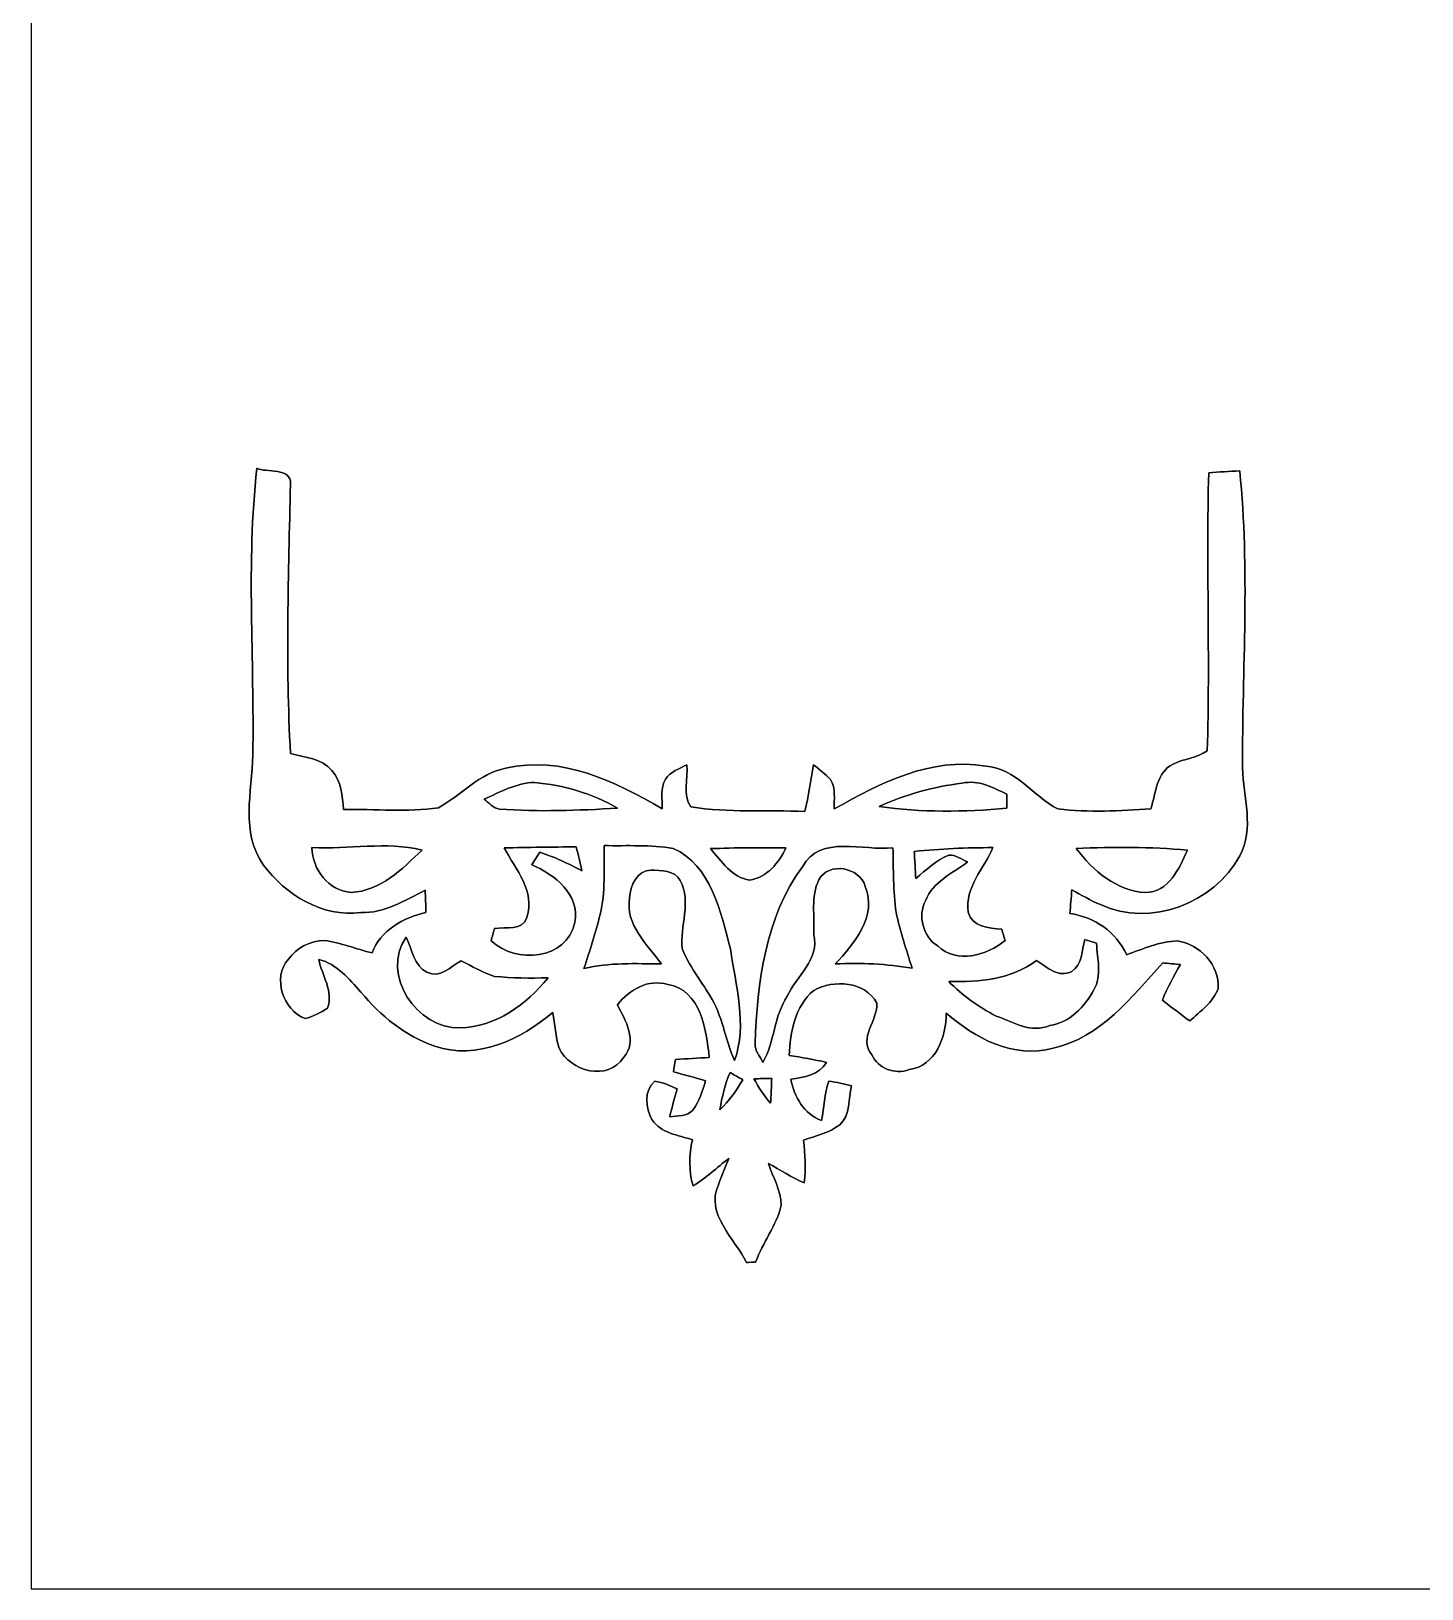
# Model space of a CAD drawing. Header units: centimetres. Extents: x -16.8 to 16.8, y -16.7 to 16.7.
# Drawn here: x -16.77 to -1.89, y -16.67 to 0 of the extents above; entities that cross this region are included whole.
import ezdxf

# ---------------------------------------------------------------- set-up
doc = ezdxf.new("R2010")
doc.units = ezdxf.units.CM
doc.header["$MEASUREMENT"] = 0
doc.layers.add('Layer 1', color=7, linetype='Continuous')

msp = doc.modelspace()

# ---------------------------------------------------------------- linework, layer by layer
at = {"layer": 'Layer 1', "color": 7}
for points, knots in [([(-16.77458, 16.66875), (-16.77458, 16.66875), (16.77458, 16.66875), (16.77458, 16.66875), (16.77458, 16.66875), (16.77458, 16.66875), (16.77458, -16.66875), (16.77458, -16.66875), (16.77458, -16.66875), (16.77458, -16.66875), (-16.77458, -16.66875), (-16.77458, -16.66875), (-16.77458, -16.66875), (-16.77458, -16.66875), (-16.77458, 16.66875), (-16.77458, 16.66875), (-16.77458, 16.66875), (-16.77458, 16.66875), (-16.77458, 16.66875), (-16.77458, 16.66875)], [0, 0, 0, 0, 0.16666667, 0.16666667, 0.16666667, 0.16666667, 0.33333333, 0.33333333, 0.33333333, 0.33333333, 0.5, 0.5, 0.5, 0.5, 0.66666667, 0.66666667, 0.66666667, 0.66666667, 1, 1, 1, 1]), ([(-14.35841, -4.67819), (-14.47518, -5.69595), (-14.38346, -6.725), (-14.40286, -7.747), (-14.40286, -7.747), (-14.41309, -8.13506), (-14.5348, -8.58026), (-14.28785, -8.92387), (-14.28785, -8.92387), (-14.05255, -9.24384), (-13.65709, -9.48408), (-13.24786, -9.43257), (-13.24786, -9.43257), (-12.99245, -9.4421), (-12.77655, -9.29993), (-12.55748, -9.19268), (-12.55748, -9.19268), (-12.5543, -9.27135), (-12.55148, -9.35037), (-12.54936, -9.4301), (-12.54936, -9.4301), (-12.7949, -9.49043), (-13.03302, -9.61743), (-13.12651, -9.86437), (-13.12651, -9.86437), (-13.29619, -9.82063), (-13.462, -9.75713), (-13.63486, -9.72961), (-13.63486, -9.72961), (-13.78479, -9.73173), (-13.93402, -9.80828), (-14.02186, -9.93105), (-14.02186, -9.93105), (-14.19648, -10.12966), (-14.07936, -10.47397), (-13.84335, -10.56675), (-13.84335, -10.56675), (-13.75692, -10.54276), (-13.67719, -10.50537), (-13.60382, -10.45386), (-13.60382, -10.45386), (-13.53503, -10.28136), (-13.66344, -10.10179), (-13.6966, -9.93352), (-13.6966, -9.93352), (-13.5001, -9.98255), (-13.37451, -10.14095), (-13.24575, -10.28277), (-13.24575, -10.28277), (-13.03373, -10.53606), (-12.77232, -10.75478), (-12.45482, -10.86132), (-12.45482, -10.86132), (-12.00432, -11.01796), (-11.53407, -10.78724), (-11.19258, -10.50184), (-11.19258, -10.50184), (-11.16965, -10.62919), (-11.16083, -10.75866), (-11.12485, -10.88425), (-11.12485, -10.88425), (-11.00596, -11.13261), (-10.59956, -11.24268), (-10.4334, -10.98091), (-10.4334, -10.98091), (-10.28065, -10.80523), (-10.41506, -10.58721), (-10.50114, -10.41753), (-10.50114, -10.41753), (-10.37026, -10.26019), (-10.17588, -10.13636), (-9.95998, -10.20198), (-9.95998, -10.20198), (-9.60402, -10.26372), (-9.55146, -10.68176), (-9.51724, -10.98232), (-9.51724, -10.98232), (-9.63824, -10.99009), (-9.7596, -10.99502), (-9.87989, -11.00455), (-9.87989, -11.00455), (-9.88695, -11.04794), (-9.89401, -11.09133), (-9.90071, -11.13543), (-9.90071, -11.13543), (-9.78606, -11.16859), (-9.66999, -11.19681), (-9.5564, -11.2328), (-9.5564, -11.2328), (-9.5945, -11.33969), (-9.62272, -11.45469), (-9.69433, -11.54536), (-9.69433, -11.54536), (-9.75325, -11.61874), (-9.85767, -11.60321), (-9.94057, -11.61627), (-9.94057, -11.61627), (-9.91658, -11.51643), (-9.88942, -11.41765), (-9.86014, -11.31993), (-9.86014, -11.31993), (-9.93704, -11.28501), (-10.01466, -11.24656), (-10.09968, -11.23668), (-10.09968, -11.23668), (-10.21962, -11.3344), (-10.20198, -11.52419), (-10.13072, -11.64802), (-10.13072, -11.64802), (-10.03406, -11.79195), (-9.85061, -11.81594), (-9.69716, -11.86251), (-9.69716, -11.86251), (-9.73667, -12.02584), (-9.73667, -12.19518), (-9.69151, -12.35781), (-9.69151, -12.35781), (-9.55287, -12.27349), (-9.43575, -12.16025), (-9.30663, -12.06253), (-9.30663, -12.06253), (-9.34438, -12.15637), (-9.38389, -12.24986), (-9.42058, -12.34475), (-9.42058, -12.34475), (-9.56239, -12.65237), (-9.24525, -12.9226), (-9.1186, -13.17625), (-9.1186, -13.17625), (-9.09426, -13.17554), (-9.04558, -13.17378), (-9.02123, -13.17307), (-9.02123, -13.17307), (-8.94715, -12.96247), (-8.79793, -12.78255), (-8.74818, -12.56418), (-8.74818, -12.56418), (-8.74571, -12.40508), (-8.84061, -12.26538), (-8.88365, -12.11651), (-8.88365, -12.11651), (-8.75806, -12.18847), (-8.63388, -12.26432), (-8.50124, -12.32394), (-8.50124, -12.32394), (-8.47831, -12.1726), (-8.49806, -12.0202), (-8.50794, -11.86921), (-8.50794, -11.86921), (-8.37918, -11.8177), (-8.23454, -11.78948), (-8.1213, -11.70411), (-8.1213, -11.70411), (-8.00629, -11.6011), (-8.02887, -11.41977), (-7.9943, -11.28713), (-7.9943, -11.28713), (-8.07508, -11.26666), (-8.15658, -11.24514), (-8.23983, -11.23738), (-8.23983, -11.23738), (-8.2864, -11.37214), (-8.2871, -11.51784), (-8.31603, -11.65719), (-8.31603, -11.65719), (-8.50653, -11.58663), (-8.60637, -11.4046), (-8.64553, -11.21586), (-8.64553, -11.21586), (-8.50265, -11.19434), (-8.3439, -11.17494), (-8.26453, -11.03524), (-8.26453, -11.03524), (-8.39541, -11.00384), (-8.52911, -10.98127), (-8.66175, -10.96081), (-8.66175, -10.96081), (-8.65188, -10.70892), (-8.60319, -10.43905), (-8.39999, -10.26513), (-8.39999, -10.26513), (-8.18409, -10.14624), (-7.85248, -10.16494), (-7.72478, -10.40095), (-7.72478, -10.40095), (-7.71313, -10.59004), (-7.92621, -10.77136), (-7.7784, -10.95304), (-7.7784, -10.95304), (-7.70996, -11.10051), (-7.53357, -11.17036), (-7.37799, -11.11144), (-7.37799, -11.11144), (-7.09366, -11.07581), (-6.97971, -10.75725), (-6.98147, -10.50713), (-6.98147, -10.50713), (-6.67491, -10.77807), (-6.25687, -11.00102), (-5.83812, -10.88178), (-5.83812, -10.88178), (-5.32871, -10.77524), (-4.99992, -10.3318), (-4.66408, -9.97091), (-4.66408, -9.97091), (-4.61716, -9.97514), (-4.52296, -9.98396), (-4.47569, -9.9882), (-4.47569, -9.9882), (-4.5466, -10.11237), (-4.61716, -10.23691), (-4.66866, -10.37096), (-4.66866, -10.37096), (-4.57165, -10.44399), (-4.47393, -10.51772), (-4.37656, -10.59145), (-4.37656, -10.59145), (-4.26226, -10.48879), (-4.12644, -10.3953), (-4.07317, -10.24431), (-4.07317, -10.24431), (-4.0513, -9.99243), (-4.27108, -9.77194), (-4.50779, -9.73455), (-4.50779, -9.73455), (-4.69724, -9.74196), (-4.87504, -9.81886), (-5.05037, -9.88377), (-5.05037, -9.88377), (-5.16467, -9.63471), (-5.39009, -9.48478), (-5.6582, -9.44033), (-5.6582, -9.44033), (-5.65185, -9.35567), (-5.6448, -9.27206), (-5.63704, -9.18951), (-5.63704, -9.18951), (-5.53508, -9.24207), (-5.43772, -9.30487), (-5.33012, -9.3472), (-5.33012, -9.3472), (-4.79743, -9.59661), (-4.11374, -9.33203), (-3.84069, -8.82474), (-3.84069, -8.82474), (-3.68088, -8.5344), (-3.80294, -8.19397), (-3.81141, -7.88353), (-3.81141, -7.88353), (-3.81459, -6.82449), (-3.73168, -5.76016), (-3.8414, -4.70464), (-3.8414, -4.70464), (-3.95182, -4.71135), (-4.06365, -4.71593), (-4.17301, -4.72475), (-4.17301, -4.72475), (-4.20017, -5.71712), (-4.15678, -6.71019), (-4.18924, -7.70255), (-4.18924, -7.70255), (-4.29719, -7.77804), (-4.43583, -7.78369), (-4.55224, -7.84225), (-4.55224, -7.84225), (-4.73251, -7.93009), (-4.73922, -8.15305), (-4.79072, -8.32026), (-4.79072, -8.32026), (-5.12198, -8.34743), (-5.45606, -8.36083), (-5.78661, -8.32309), (-5.78661, -8.32309), (-6.05296, -8.18832), (-6.23888, -7.88599), (-6.5592, -7.86589), (-6.5592, -7.86589), (-7.14798, -7.7664), (-7.68632, -8.04474), (-8.17951, -8.32238), (-8.17951, -8.32238), (-8.1848, -8.21761), (-8.16116, -8.10295), (-8.21937, -8.00841), (-8.21937, -8.00841), (-8.27687, -7.95055), (-8.33931, -7.8994), (-8.40246, -7.84931), (-8.40246, -7.84931), (-8.43421, -8.01546), (-8.45256, -8.18409), (-8.49383, -8.34884), (-8.49383, -8.34884), (-8.90023, -8.33402), (-9.31228, -8.36542), (-9.71479, -8.30121), (-9.71479, -8.30121), (-9.80758, -8.17386), (-9.74196, -7.99924), (-9.75783, -7.85213), (-9.75783, -7.85213), (-9.83933, -7.8927), (-9.93387, -7.92445), (-9.98749, -8.00276), (-9.98749, -8.00276), (-10.04076, -8.09943), (-10.01924, -8.21478), (-10.02277, -8.32062), (-10.02277, -8.32062), (-10.52477, -8.03063), (-11.09663, -7.74524), (-11.69423, -7.88741), (-11.69423, -7.88741), (-11.97998, -7.93926), (-12.16907, -8.17809), (-12.41531, -8.30968), (-12.41531, -8.30968), (-12.75151, -8.36154), (-13.09335, -8.32167), (-13.43131, -8.33014), (-13.43131, -8.33014), (-13.44401, -8.1855), (-13.45142, -8.02428), (-13.55725, -7.91245), (-13.55725, -7.91245), (-13.66379, -7.77804), (-13.84688, -7.77381), (-13.99928, -7.72866), (-13.99928, -7.72866), (-14.0522, -6.76981), (-14.02151, -5.80778), (-13.99893, -4.84893), (-13.99893, -4.84893), (-13.98517, -4.66231), (-14.26633, -4.72757), (-14.35841, -4.67819)], [0, 0, 0, 0, 0.01176471, 0.01176471, 0.01176471, 0.01176471, 0.02352941, 0.02352941, 0.02352941, 0.02352941, 0.03529412, 0.03529412, 0.03529412, 0.03529412, 0.04705882, 0.04705882, 0.04705882, 0.04705882, 0.05882353, 0.05882353, 0.05882353, 0.05882353, 0.07058824, 0.07058824, 0.07058824, 0.07058824, 0.08235294, 0.08235294, 0.08235294, 0.08235294, 0.09411765, 0.09411765, 0.09411765, 0.09411765, 0.10588235, 0.10588235, 0.10588235, 0.10588235, 0.11764706, 0.11764706, 0.11764706, 0.11764706, 0.12941176, 0.12941176, 0.12941176, 0.12941176, 0.14117647, 0.14117647, 0.14117647, 0.14117647, 0.15294118, 0.15294118, 0.15294118, 0.15294118, 0.16470588, 0.16470588, 0.16470588, 0.16470588, 0.17647059, 0.17647059, 0.17647059, 0.17647059, 0.18823529, 0.18823529, 0.18823529, 0.18823529, 0.2, 0.2, 0.2, 0.2, 0.21176471, 0.21176471, 0.21176471, 0.21176471, 0.22352941, 0.22352941, 0.22352941, 0.22352941, 0.23529412, 0.23529412, 0.23529412, 0.23529412, 0.24705882, 0.24705882, 0.24705882, 0.24705882, 0.25882353, 0.25882353, 0.25882353, 0.25882353, 0.27058824, 0.27058824, 0.27058824, 0.27058824, 0.28235294, 0.28235294, 0.28235294, 0.28235294, 0.29411765, 0.29411765, 0.29411765, 0.29411765, 0.30588235, 0.30588235, 0.30588235, 0.30588235, 0.31764706, 0.31764706, 0.31764706, 0.31764706, 0.32941176, 0.32941176, 0.32941176, 0.32941176, 0.34117647, 0.34117647, 0.34117647, 0.34117647, 0.35294118, 0.35294118, 0.35294118, 0.35294118, 0.36470588, 0.36470588, 0.36470588, 0.36470588, 0.37647059, 0.37647059, 0.37647059, 0.37647059, 0.38823529, 0.38823529, 0.38823529, 0.38823529, 0.4, 0.4, 0.4, 0.4, 0.41176471, 0.41176471, 0.41176471, 0.41176471, 0.42352941, 0.42352941, 0.42352941, 0.42352941, 0.43529412, 0.43529412, 0.43529412, 0.43529412, 0.44705882, 0.44705882, 0.44705882, 0.44705882, 0.45882353, 0.45882353, 0.45882353, 0.45882353, 0.47058824, 0.47058824, 0.47058824, 0.47058824, 0.48235294, 0.48235294, 0.48235294, 0.48235294, 0.49411765, 0.49411765, 0.49411765, 0.49411765, 0.50588235, 0.50588235, 0.50588235, 0.50588235, 0.51764706, 0.51764706, 0.51764706, 0.51764706, 0.52941176, 0.52941176, 0.52941176, 0.52941176, 0.54117647, 0.54117647, 0.54117647, 0.54117647, 0.55294118, 0.55294118, 0.55294118, 0.55294118, 0.56470588, 0.56470588, 0.56470588, 0.56470588, 0.57647059, 0.57647059, 0.57647059, 0.57647059, 0.58823529, 0.58823529, 0.58823529, 0.58823529, 0.6, 0.6, 0.6, 0.6, 0.61176471, 0.61176471, 0.61176471, 0.61176471, 0.62352941, 0.62352941, 0.62352941, 0.62352941, 0.63529412, 0.63529412, 0.63529412, 0.63529412, 0.64705882, 0.64705882, 0.64705882, 0.64705882, 0.65882353, 0.65882353, 0.65882353, 0.65882353, 0.67058824, 0.67058824, 0.67058824, 0.67058824, 0.68235294, 0.68235294, 0.68235294, 0.68235294, 0.69411765, 0.69411765, 0.69411765, 0.69411765, 0.70588235, 0.70588235, 0.70588235, 0.70588235, 0.71764706, 0.71764706, 0.71764706, 0.71764706, 0.72941176, 0.72941176, 0.72941176, 0.72941176, 0.74117647, 0.74117647, 0.74117647, 0.74117647, 0.75294118, 0.75294118, 0.75294118, 0.75294118, 0.76470588, 0.76470588, 0.76470588, 0.76470588, 0.77647059, 0.77647059, 0.77647059, 0.77647059, 0.78823529, 0.78823529, 0.78823529, 0.78823529, 0.8, 0.8, 0.8, 0.8, 0.81176471, 0.81176471, 0.81176471, 0.81176471, 0.82352941, 0.82352941, 0.82352941, 0.82352941, 0.83529412, 0.83529412, 0.83529412, 0.83529412, 0.84705882, 0.84705882, 0.84705882, 0.84705882, 0.85882353, 0.85882353, 0.85882353, 0.85882353, 0.87058824, 0.87058824, 0.87058824, 0.87058824, 0.88235294, 0.88235294, 0.88235294, 0.88235294, 0.89411765, 0.89411765, 0.89411765, 0.89411765, 0.90588235, 0.90588235, 0.90588235, 0.90588235, 0.91764706, 0.91764706, 0.91764706, 0.91764706, 0.92941176, 0.92941176, 0.92941176, 0.92941176, 0.94117647, 0.94117647, 0.94117647, 0.94117647, 0.95294118, 0.95294118, 0.95294118, 0.95294118, 0.96470588, 0.96470588, 0.96470588, 0.96470588, 0.97647059, 0.97647059, 0.97647059, 0.97647059, 1, 1, 1, 1]), ([(-11.92742, -8.21725), (-11.75526, -8.14458), (-11.58028, -8.04228), (-11.38837, -8.04016), (-11.38837, -8.04016), (-11.07863, -8.06838), (-10.76854, -8.15516), (-10.49973, -8.31356), (-10.49973, -8.31356), (-10.91988, -8.34072), (-11.34216, -8.35519), (-11.76267, -8.32379), (-11.76267, -8.32379), (-11.83217, -8.31956), (-11.87521, -8.25429), (-11.92742, -8.21725)], [0, 0, 0, 0, 0.2, 0.2, 0.2, 0.2, 0.4, 0.4, 0.4, 0.4, 0.6, 0.6, 0.6, 0.6, 1, 1, 1, 1]), ([(-6.80967, -8.04792), (-6.63751, -8.00806), (-6.48159, -8.09307), (-6.33377, -8.16575), (-6.33377, -8.16575), (-6.33377, -8.21549), (-6.33342, -8.26558), (-6.33342, -8.31603), (-6.33342, -8.31603), (-6.78709, -8.35519), (-7.24817, -8.3633), (-7.69938, -8.29733), (-7.69938, -8.29733), (-7.41892, -8.16786), (-7.11588, -8.08531), (-6.80967, -8.04792)], [0, 0, 0, 0, 0.2, 0.2, 0.2, 0.2, 0.4, 0.4, 0.4, 0.4, 0.6, 0.6, 0.6, 0.6, 1, 1, 1, 1]), ([(-8.52135, -8.94115), (-8.33014, -8.59226), (-7.86589, -8.77782), (-7.55191, -8.7376), (-7.55191, -8.7376), (-7.54733, -8.96902), (-7.54803, -9.20115), (-7.5184, -9.43116), (-7.5184, -9.43116), (-7.47642, -9.63366), (-7.40798, -9.83086), (-7.3466, -10.02841), (-7.3466, -10.02841), (-7.61859, -9.98291), (-7.89587, -9.96491), (-8.17139, -9.98149), (-8.17139, -9.98149), (-7.96608, -9.76983), (-7.71984, -9.4682), (-7.84754, -9.15317), (-7.84754, -9.15317), (-7.90363, -8.94609), (-8.24265, -8.8833), (-8.34566, -9.08191), (-8.34566, -9.08191), (-8.43351, -9.26183), (-8.38764, -9.47138), (-8.39929, -9.66505), (-8.39929, -9.66505), (-8.33508, -9.93316), (-8.58485, -10.10991), (-8.68257, -10.32792), (-8.68257, -10.32792), (-8.82826, -10.54171), (-8.81698, -10.8137), (-8.94362, -11.03559), (-8.94362, -11.03559), (-8.97537, -10.97068), (-9.03111, -10.91001), (-9.02653, -10.83416), (-9.02653, -10.83416), (-9.00183, -10.18399), (-8.91928, -9.47984), (-8.52135, -8.94115)], [0, 0, 0, 0, 0.08333333, 0.08333333, 0.08333333, 0.08333333, 0.16666667, 0.16666667, 0.16666667, 0.16666667, 0.25, 0.25, 0.25, 0.25, 0.33333333, 0.33333333, 0.33333333, 0.33333333, 0.41666667, 0.41666667, 0.41666667, 0.41666667, 0.5, 0.5, 0.5, 0.5, 0.58333333, 0.58333333, 0.58333333, 0.58333333, 0.66666667, 0.66666667, 0.66666667, 0.66666667, 0.75, 0.75, 0.75, 0.75, 0.83333333, 0.83333333, 0.83333333, 0.83333333, 1, 1, 1, 1]), ([(-13.77033, -8.73654), (-13.3798, -8.757), (-12.97552, -8.66916), (-12.59099, -8.76335), (-12.59099, -8.76335), (-12.80478, -8.9662), (-13.03726, -9.20009), (-13.34911, -9.21738), (-13.34911, -9.21738), (-13.59464, -9.19798), (-13.76398, -8.97184), (-13.77033, -8.73654)], [0, 0, 0, 0, 0.25, 0.25, 0.25, 0.25, 0.5, 0.5, 0.5, 0.5, 1, 1, 1, 1]), ([(-11.71222, -8.73936), (-11.4554, -8.73443), (-11.19858, -8.73125), (-10.94176, -8.72843), (-10.94176, -8.72843), (-10.91883, -8.81733), (-10.90189, -8.88965), (-10.87967, -8.9856), (-10.87967, -8.9856), (-11.02572, -8.90905), (-11.17388, -8.83567), (-11.33158, -8.78593), (-11.33158, -8.78593), (-11.3598, -8.83003), (-11.38802, -8.87483), (-11.41589, -8.91963), (-11.41589, -8.91963), (-11.17353, -9.02935), (-10.8966, -9.23219), (-10.95657, -9.53805), (-10.95657, -9.53805), (-11.04653, -9.94092), (-11.58452, -9.98608), (-11.85157, -9.73279), (-11.85157, -9.73279), (-11.83993, -9.68939), (-11.82793, -9.64636), (-11.81629, -9.60367), (-11.81629, -9.60367), (-11.69564, -9.57968), (-11.51502, -9.63154), (-11.46916, -9.48514), (-11.46916, -9.48514), (-11.37955, -9.20186), (-11.5884, -8.97043), (-11.71222, -8.73936)], [0, 0, 0, 0, 0.1, 0.1, 0.1, 0.1, 0.2, 0.2, 0.2, 0.2, 0.3, 0.3, 0.3, 0.3, 0.4, 0.4, 0.4, 0.4, 0.5, 0.5, 0.5, 0.5, 0.6, 0.6, 0.6, 0.6, 0.7, 0.7, 0.7, 0.7, 0.8, 0.8, 0.8, 0.8, 1, 1, 1, 1]), ([(-10.64225, -8.71502), (-10.39601, -8.71996), (-10.14554, -8.70409), (-9.90247, -8.74571), (-9.90247, -8.74571), (-9.49537, -8.9281), (-9.39624, -9.43151), (-9.29181, -9.82098), (-9.29181, -9.82098), (-9.23361, -10.20833), (-9.11084, -10.63343), (-9.24666, -11.01513), (-9.24666, -11.01513), (-9.35284, -10.79077), (-9.37331, -10.53112), (-9.51159, -10.32087), (-9.51159, -10.32087), (-9.61037, -10.15294), (-9.73737, -10.00019), (-9.80828, -9.8171), (-9.80828, -9.8171), (-9.83333, -9.57439), (-9.70492, -9.32109), (-9.82874, -9.08861), (-9.82874, -9.08861), (-9.88342, -8.97537), (-10.04217, -8.98384), (-10.14307, -8.97749), (-10.14307, -8.97749), (-10.28912, -8.98349), (-10.36673, -9.14541), (-10.37096, -9.27488), (-10.37096, -9.27488), (-10.41682, -9.5631), (-10.18611, -9.77159), (-10.02912, -9.9822), (-10.02912, -9.9822), (-10.3064, -9.97832), (-10.58721, -9.96562), (-10.85885, -10.03124), (-10.85885, -10.03124), (-10.79853, -9.83897), (-10.73009, -9.64882), (-10.6867, -9.45197), (-10.6867, -9.45197), (-10.6239, -9.21173), (-10.65001, -8.95985), (-10.64225, -8.71502)], [0, 0, 0, 0, 0.07692308, 0.07692308, 0.07692308, 0.07692308, 0.15384615, 0.15384615, 0.15384615, 0.15384615, 0.23076923, 0.23076923, 0.23076923, 0.23076923, 0.30769231, 0.30769231, 0.30769231, 0.30769231, 0.38461538, 0.38461538, 0.38461538, 0.38461538, 0.46153846, 0.46153846, 0.46153846, 0.46153846, 0.53846154, 0.53846154, 0.53846154, 0.53846154, 0.61538462, 0.61538462, 0.61538462, 0.61538462, 0.69230769, 0.69230769, 0.69230769, 0.69230769, 0.76923077, 0.76923077, 0.76923077, 0.76923077, 0.84615385, 0.84615385, 0.84615385, 0.84615385, 1, 1, 1, 1]), ([(-9.50489, -8.74783), (-9.23608, -8.73831), (-8.96691, -8.73584), (-8.69774, -8.74007), (-8.69774, -8.74007), (-8.77076, -8.90058), (-8.90164, -9.05475), (-9.08403, -9.08473), (-9.08403, -9.08473), (-9.27488, -9.05757), (-9.38777, -8.88189), (-9.50489, -8.74783)], [0, 0, 0, 0, 0.25, 0.25, 0.25, 0.25, 0.5, 0.5, 0.5, 0.5, 1, 1, 1, 1]), ([(-7.32367, -8.77852), (-7.04462, -8.74748), (-6.76381, -8.73866), (-6.483, -8.73654), (-6.483, -8.73654), (-6.57648, -8.96514), (-6.78709, -9.16023), (-6.74546, -9.42622), (-6.74546, -9.42622), (-6.70631, -9.5885), (-6.52427, -9.5952), (-6.3881, -9.61002), (-6.3881, -9.61002), (-6.37575, -9.65024), (-6.36376, -9.69081), (-6.35141, -9.73173), (-6.35141, -9.73173), (-6.54791, -9.88801), (-6.86999, -9.98749), (-7.07249, -9.78923), (-7.07249, -9.78923), (-7.23089, -9.69116), (-7.29015, -9.46785), (-7.20372, -9.30487), (-7.20372, -9.30487), (-7.12294, -9.09955), (-6.91586, -9.01347), (-6.75287, -8.89), (-6.75287, -8.89), (-6.81884, -8.86531), (-6.88234, -8.80957), (-6.95501, -8.81944), (-6.95501, -8.81944), (-7.09295, -8.86777), (-7.19384, -8.97961), (-7.30779, -9.06568), (-7.30779, -9.06568), (-7.31167, -8.99407), (-7.31979, -8.85049), (-7.32367, -8.77852)], [0, 0, 0, 0, 0.09090909, 0.09090909, 0.09090909, 0.09090909, 0.18181818, 0.18181818, 0.18181818, 0.18181818, 0.27272727, 0.27272727, 0.27272727, 0.27272727, 0.36363636, 0.36363636, 0.36363636, 0.36363636, 0.45454545, 0.45454545, 0.45454545, 0.45454545, 0.54545455, 0.54545455, 0.54545455, 0.54545455, 0.63636364, 0.63636364, 0.63636364, 0.63636364, 0.72727273, 0.72727273, 0.72727273, 0.72727273, 0.81818182, 0.81818182, 0.81818182, 0.81818182, 1, 1, 1, 1]), ([(-5.59082, -8.74571), (-5.19359, -8.72843), (-4.79496, -8.72737), (-4.39879, -8.76476), (-4.39879, -8.76476), (-4.48839, -8.95773), (-4.6034, -9.21702), (-4.84999, -9.21808), (-4.84999, -9.21808), (-5.15479, -9.19833), (-5.41584, -8.98349), (-5.59082, -8.74571)], [0, 0, 0, 0, 0.25, 0.25, 0.25, 0.25, 0.5, 0.5, 0.5, 0.5, 1, 1, 1, 1]), ([(-12.76174, -9.69645), (-12.69612, -9.8238), (-12.67954, -10.0016), (-12.53843, -10.07145), (-12.53843, -10.07145), (-12.40296, -10.13848), (-12.28266, -10.01183), (-12.17366, -9.94798), (-12.17366, -9.94798), (-12.05653, -10.00619), (-11.94294, -10.07463), (-11.8177, -10.11449), (-11.8177, -10.11449), (-11.62685, -10.13531), (-11.43423, -10.1346), (-11.24232, -10.13037), (-11.24232, -10.13037), (-11.47339, -10.41612), (-11.80394, -10.65671), (-12.18389, -10.66553), (-12.18389, -10.66553), (-12.64779, -10.67964), (-13.03867, -10.09579), (-12.76174, -9.69645)], [0, 0, 0, 0, 0.14285714, 0.14285714, 0.14285714, 0.14285714, 0.28571429, 0.28571429, 0.28571429, 0.28571429, 0.42857143, 0.42857143, 0.42857143, 0.42857143, 0.57142857, 0.57142857, 0.57142857, 0.57142857, 0.71428571, 0.71428571, 0.71428571, 0.71428571, 1, 1, 1, 1]), ([(-5.49734, -9.72114), (-5.45606, -9.73384), (-5.41514, -9.74654), (-5.37351, -9.75995), (-5.37351, -9.75995), (-5.36575, -9.9254), (-5.31354, -10.10567), (-5.40173, -10.25878), (-5.40173, -10.25878), (-5.50157, -10.43834), (-5.65573, -10.61226), (-5.87269, -10.63907), (-5.87269, -10.63907), (-6.07095, -10.72868), (-6.26533, -10.60626), (-6.44631, -10.53888), (-6.44631, -10.53888), (-6.63504, -10.4454), (-6.80685, -10.3191), (-6.95537, -10.16988), (-6.95537, -10.16988), (-6.62799, -10.17976), (-6.28791, -10.14659), (-6.01557, -9.94551), (-6.01557, -9.94551), (-5.90515, -10.01324), (-5.77568, -10.13919), (-5.6388, -10.06087), (-5.6388, -10.06087), (-5.5245, -9.98961), (-5.53438, -9.83615), (-5.49734, -9.72114)], [0, 0, 0, 0, 0.11111111, 0.11111111, 0.11111111, 0.11111111, 0.22222222, 0.22222222, 0.22222222, 0.22222222, 0.33333333, 0.33333333, 0.33333333, 0.33333333, 0.44444444, 0.44444444, 0.44444444, 0.44444444, 0.55555556, 0.55555556, 0.55555556, 0.55555556, 0.66666667, 0.66666667, 0.66666667, 0.66666667, 0.77777778, 0.77777778, 0.77777778, 0.77777778, 1, 1, 1, 1]), ([(-9.40329, -11.54148), (-9.38248, -11.40389), (-9.34932, -11.26984), (-9.29464, -11.14213), (-9.29464, -11.14213), (-9.26112, -11.16189), (-9.19374, -11.2014), (-9.16023, -11.22116), (-9.16023, -11.22116), (-9.22514, -11.33898), (-9.30557, -11.44834), (-9.40329, -11.54148)], [0, 0, 0, 0, 0.25, 0.25, 0.25, 0.25, 0.5, 0.5, 0.5, 0.5, 1, 1, 1, 1]), ([(-9.04028, -11.21022), (-8.97678, -11.20881), (-8.91293, -11.20881), (-8.84873, -11.20916), (-8.84873, -11.20916), (-8.8519, -11.27513), (-8.85825, -11.40672), (-8.86143, -11.47269), (-8.86143, -11.47269), (-8.93057, -11.3919), (-8.98948, -11.30335), (-9.04028, -11.21022)], [0, 0, 0, 0, 0.25, 0.25, 0.25, 0.25, 0.5, 0.5, 0.5, 0.5, 1, 1, 1, 1])]:
    msp.add_open_spline(points, degree=3, knots=knots, dxfattribs=at)
at = {"layer": 'Layer 1', "color": 251}
for points, knots in [([(-14.35841, -4.67819), (-14.26633, -4.72757), (-13.98517, -4.66231), (-13.99893, -4.84893), (-13.99893, -4.84893), (-14.02151, -5.80778), (-14.0522, -6.76981), (-13.99928, -7.72866), (-13.99928, -7.72866), (-13.84688, -7.77381), (-13.66379, -7.77804), (-13.55725, -7.91245), (-13.55725, -7.91245), (-13.45142, -8.02428), (-13.44401, -8.1855), (-13.43131, -8.33014), (-13.43131, -8.33014), (-13.09335, -8.32167), (-12.75151, -8.36154), (-12.41531, -8.30968), (-12.41531, -8.30968), (-12.16907, -8.17809), (-11.97998, -7.93926), (-11.69423, -7.88741), (-11.69423, -7.88741), (-11.09663, -7.74524), (-10.52477, -8.03063), (-10.02277, -8.32062), (-10.02277, -8.32062), (-10.01924, -8.21478), (-10.04076, -8.09943), (-9.98749, -8.00276), (-9.98749, -8.00276), (-9.93387, -7.92445), (-9.83933, -7.8927), (-9.75783, -7.85213), (-9.75783, -7.85213), (-9.74196, -7.99924), (-9.80758, -8.17386), (-9.71479, -8.30121), (-9.71479, -8.30121), (-9.31228, -8.36542), (-8.90023, -8.33402), (-8.49383, -8.34884), (-8.49383, -8.34884), (-8.45256, -8.18409), (-8.43421, -8.01546), (-8.40246, -7.84931), (-8.40246, -7.84931), (-8.33931, -7.8994), (-8.27687, -7.95055), (-8.21937, -8.00841), (-8.21937, -8.00841), (-8.16116, -8.10295), (-8.1848, -8.21761), (-8.17951, -8.32238), (-8.17951, -8.32238), (-7.68632, -8.04474), (-7.14798, -7.7664), (-6.5592, -7.86589), (-6.5592, -7.86589), (-6.23888, -7.88599), (-6.05296, -8.18832), (-5.78661, -8.32309), (-5.78661, -8.32309), (-5.45606, -8.36083), (-5.12198, -8.34743), (-4.79072, -8.32026), (-4.79072, -8.32026), (-4.73922, -8.15305), (-4.73251, -7.93009), (-4.55224, -7.84225), (-4.55224, -7.84225), (-4.43583, -7.78369), (-4.29719, -7.77804), (-4.18924, -7.70255), (-4.18924, -7.70255), (-4.15678, -6.71019), (-4.20017, -5.71712), (-4.17301, -4.72475), (-4.17301, -4.72475), (-4.06365, -4.71593), (-3.95182, -4.71135), (-3.8414, -4.70464), (-3.8414, -4.70464), (-3.73168, -5.76016), (-3.81459, -6.82449), (-3.81141, -7.88353), (-3.81141, -7.88353), (-3.80294, -8.19397), (-3.68088, -8.5344), (-3.84069, -8.82474), (-3.84069, -8.82474), (-4.11374, -9.33203), (-4.79743, -9.59661), (-5.33012, -9.3472), (-5.33012, -9.3472), (-5.43772, -9.30487), (-5.53508, -9.24207), (-5.63704, -9.18951), (-5.63704, -9.18951), (-5.6448, -9.27206), (-5.65185, -9.35567), (-5.6582, -9.44033), (-5.6582, -9.44033), (-5.39009, -9.48478), (-5.16467, -9.63471), (-5.05037, -9.88377), (-5.05037, -9.88377), (-4.87504, -9.81886), (-4.69724, -9.74196), (-4.50779, -9.73455), (-4.50779, -9.73455), (-4.27108, -9.77194), (-4.0513, -9.99243), (-4.07317, -10.24431), (-4.07317, -10.24431), (-4.12644, -10.3953), (-4.26226, -10.48879), (-4.37656, -10.59145), (-4.37656, -10.59145), (-4.47393, -10.51772), (-4.57165, -10.44399), (-4.66866, -10.37096), (-4.66866, -10.37096), (-4.61716, -10.23691), (-4.5466, -10.11237), (-4.47569, -9.9882), (-4.47569, -9.9882), (-4.52296, -9.98396), (-4.61716, -9.97514), (-4.66408, -9.97091), (-4.66408, -9.97091), (-4.99992, -10.3318), (-5.32871, -10.77524), (-5.83812, -10.88178), (-5.83812, -10.88178), (-6.25687, -11.00102), (-6.67491, -10.77807), (-6.98147, -10.50713), (-6.98147, -10.50713), (-6.97971, -10.75725), (-7.09366, -11.07581), (-7.37799, -11.11144), (-7.37799, -11.11144), (-7.53357, -11.17036), (-7.70996, -11.10051), (-7.7784, -10.95304), (-7.7784, -10.95304), (-7.92621, -10.77136), (-7.71313, -10.59004), (-7.72478, -10.40095), (-7.72478, -10.40095), (-7.85248, -10.16494), (-8.18409, -10.14624), (-8.39999, -10.26513), (-8.39999, -10.26513), (-8.60319, -10.43905), (-8.65188, -10.70892), (-8.66175, -10.96081), (-8.66175, -10.96081), (-8.52911, -10.98127), (-8.39541, -11.00384), (-8.26453, -11.03524), (-8.26453, -11.03524), (-8.3439, -11.17494), (-8.50265, -11.19434), (-8.64553, -11.21586), (-8.64553, -11.21586), (-8.60637, -11.4046), (-8.50653, -11.58663), (-8.31603, -11.65719), (-8.31603, -11.65719), (-8.2871, -11.51784), (-8.2864, -11.37214), (-8.23983, -11.23738), (-8.23983, -11.23738), (-8.15658, -11.24514), (-8.07508, -11.26666), (-7.9943, -11.28713), (-7.9943, -11.28713), (-8.02887, -11.41977), (-8.00629, -11.6011), (-8.1213, -11.70411), (-8.1213, -11.70411), (-8.23454, -11.78948), (-8.37918, -11.8177), (-8.50794, -11.86921), (-8.50794, -11.86921), (-8.49806, -12.0202), (-8.47831, -12.1726), (-8.50124, -12.32394), (-8.50124, -12.32394), (-8.63388, -12.26432), (-8.75806, -12.18847), (-8.88365, -12.11651), (-8.88365, -12.11651), (-8.84061, -12.26538), (-8.74571, -12.40508), (-8.74818, -12.56418), (-8.74818, -12.56418), (-8.79793, -12.78255), (-8.94715, -12.96247), (-9.02123, -13.17307), (-9.02123, -13.17307), (-9.04558, -13.17378), (-9.09426, -13.17554), (-9.1186, -13.17625), (-9.1186, -13.17625), (-9.24525, -12.9226), (-9.56239, -12.65237), (-9.42058, -12.34475), (-9.42058, -12.34475), (-9.38389, -12.24986), (-9.34438, -12.15637), (-9.30663, -12.06253), (-9.30663, -12.06253), (-9.43575, -12.16025), (-9.55287, -12.27349), (-9.69151, -12.35781), (-9.69151, -12.35781), (-9.73667, -12.19518), (-9.73667, -12.02584), (-9.69716, -11.86251), (-9.69716, -11.86251), (-9.85061, -11.81594), (-10.03406, -11.79195), (-10.13072, -11.64802), (-10.13072, -11.64802), (-10.20198, -11.52419), (-10.21962, -11.3344), (-10.09968, -11.23668), (-10.09968, -11.23668), (-10.01466, -11.24656), (-9.93704, -11.28501), (-9.86014, -11.31993), (-9.86014, -11.31993), (-9.88942, -11.41765), (-9.91658, -11.51643), (-9.94057, -11.61627), (-9.94057, -11.61627), (-9.85767, -11.60321), (-9.75325, -11.61874), (-9.69433, -11.54536), (-9.69433, -11.54536), (-9.62272, -11.45469), (-9.5945, -11.33969), (-9.5564, -11.2328), (-9.5564, -11.2328), (-9.66999, -11.19681), (-9.78606, -11.16859), (-9.90071, -11.13543), (-9.90071, -11.13543), (-9.89401, -11.09133), (-9.88695, -11.04794), (-9.87989, -11.00455), (-9.87989, -11.00455), (-9.7596, -10.99502), (-9.63824, -10.99009), (-9.51724, -10.98232), (-9.51724, -10.98232), (-9.55146, -10.68176), (-9.60402, -10.26372), (-9.95998, -10.20198), (-9.95998, -10.20198), (-10.17588, -10.13636), (-10.37026, -10.26019), (-10.50114, -10.41753), (-10.50114, -10.41753), (-10.41506, -10.58721), (-10.28065, -10.80523), (-10.4334, -10.98091), (-10.4334, -10.98091), (-10.59956, -11.24268), (-11.00596, -11.13261), (-11.12485, -10.88425), (-11.12485, -10.88425), (-11.16083, -10.75866), (-11.16965, -10.62919), (-11.19258, -10.50184), (-11.19258, -10.50184), (-11.53407, -10.78724), (-12.00432, -11.01796), (-12.45482, -10.86132), (-12.45482, -10.86132), (-12.77232, -10.75478), (-13.03373, -10.53606), (-13.24575, -10.28277), (-13.24575, -10.28277), (-13.37451, -10.14095), (-13.5001, -9.98255), (-13.6966, -9.93352), (-13.6966, -9.93352), (-13.66344, -10.10179), (-13.53503, -10.28136), (-13.60382, -10.45386), (-13.60382, -10.45386), (-13.67719, -10.50537), (-13.75692, -10.54276), (-13.84335, -10.56675), (-13.84335, -10.56675), (-14.07936, -10.47397), (-14.19648, -10.12966), (-14.02186, -9.93105), (-14.02186, -9.93105), (-13.93402, -9.80828), (-13.78479, -9.73173), (-13.63486, -9.72961), (-13.63486, -9.72961), (-13.462, -9.75713), (-13.29619, -9.82063), (-13.12651, -9.86437), (-13.12651, -9.86437), (-13.03302, -9.61743), (-12.7949, -9.49043), (-12.54936, -9.4301), (-12.54936, -9.4301), (-12.55148, -9.35037), (-12.5543, -9.27135), (-12.55748, -9.19268), (-12.55748, -9.19268), (-12.77655, -9.29993), (-12.99245, -9.4421), (-13.24786, -9.43257), (-13.24786, -9.43257), (-13.65709, -9.48408), (-14.05255, -9.24384), (-14.28785, -8.92387), (-14.28785, -8.92387), (-14.5348, -8.58026), (-14.41309, -8.13506), (-14.40286, -7.747), (-14.40286, -7.747), (-14.38346, -6.725), (-14.47518, -5.69595), (-14.35841, -4.67819), (-14.35841, -4.67819), (-14.35841, -4.67819), (-14.35841, -4.67819), (-14.35841, -4.67819)], [0, 0, 0, 0, 0.01162791, 0.01162791, 0.01162791, 0.01162791, 0.02325581, 0.02325581, 0.02325581, 0.02325581, 0.03488372, 0.03488372, 0.03488372, 0.03488372, 0.04651163, 0.04651163, 0.04651163, 0.04651163, 0.05813953, 0.05813953, 0.05813953, 0.05813953, 0.06976744, 0.06976744, 0.06976744, 0.06976744, 0.08139535, 0.08139535, 0.08139535, 0.08139535, 0.09302326, 0.09302326, 0.09302326, 0.09302326, 0.10465116, 0.10465116, 0.10465116, 0.10465116, 0.11627907, 0.11627907, 0.11627907, 0.11627907, 0.12790698, 0.12790698, 0.12790698, 0.12790698, 0.13953488, 0.13953488, 0.13953488, 0.13953488, 0.15116279, 0.15116279, 0.15116279, 0.15116279, 0.1627907, 0.1627907, 0.1627907, 0.1627907, 0.1744186, 0.1744186, 0.1744186, 0.1744186, 0.18604651, 0.18604651, 0.18604651, 0.18604651, 0.19767442, 0.19767442, 0.19767442, 0.19767442, 0.20930233, 0.20930233, 0.20930233, 0.20930233, 0.22093023, 0.22093023, 0.22093023, 0.22093023, 0.23255814, 0.23255814, 0.23255814, 0.23255814, 0.24418605, 0.24418605, 0.24418605, 0.24418605, 0.25581395, 0.25581395, 0.25581395, 0.25581395, 0.26744186, 0.26744186, 0.26744186, 0.26744186, 0.27906977, 0.27906977, 0.27906977, 0.27906977, 0.29069767, 0.29069767, 0.29069767, 0.29069767, 0.30232558, 0.30232558, 0.30232558, 0.30232558, 0.31395349, 0.31395349, 0.31395349, 0.31395349, 0.3255814, 0.3255814, 0.3255814, 0.3255814, 0.3372093, 0.3372093, 0.3372093, 0.3372093, 0.34883721, 0.34883721, 0.34883721, 0.34883721, 0.36046512, 0.36046512, 0.36046512, 0.36046512, 0.37209302, 0.37209302, 0.37209302, 0.37209302, 0.38372093, 0.38372093, 0.38372093, 0.38372093, 0.39534884, 0.39534884, 0.39534884, 0.39534884, 0.40697674, 0.40697674, 0.40697674, 0.40697674, 0.41860465, 0.41860465, 0.41860465, 0.41860465, 0.43023256, 0.43023256, 0.43023256, 0.43023256, 0.44186047, 0.44186047, 0.44186047, 0.44186047, 0.45348837, 0.45348837, 0.45348837, 0.45348837, 0.46511628, 0.46511628, 0.46511628, 0.46511628, 0.47674419, 0.47674419, 0.47674419, 0.47674419, 0.48837209, 0.48837209, 0.48837209, 0.48837209, 0.5, 0.5, 0.5, 0.5, 0.51162791, 0.51162791, 0.51162791, 0.51162791, 0.52325581, 0.52325581, 0.52325581, 0.52325581, 0.53488372, 0.53488372, 0.53488372, 0.53488372, 0.54651163, 0.54651163, 0.54651163, 0.54651163, 0.55813953, 0.55813953, 0.55813953, 0.55813953, 0.56976744, 0.56976744, 0.56976744, 0.56976744, 0.58139535, 0.58139535, 0.58139535, 0.58139535, 0.59302326, 0.59302326, 0.59302326, 0.59302326, 0.60465116, 0.60465116, 0.60465116, 0.60465116, 0.61627907, 0.61627907, 0.61627907, 0.61627907, 0.62790698, 0.62790698, 0.62790698, 0.62790698, 0.63953488, 0.63953488, 0.63953488, 0.63953488, 0.65116279, 0.65116279, 0.65116279, 0.65116279, 0.6627907, 0.6627907, 0.6627907, 0.6627907, 0.6744186, 0.6744186, 0.6744186, 0.6744186, 0.68604651, 0.68604651, 0.68604651, 0.68604651, 0.69767442, 0.69767442, 0.69767442, 0.69767442, 0.70930233, 0.70930233, 0.70930233, 0.70930233, 0.72093023, 0.72093023, 0.72093023, 0.72093023, 0.73255814, 0.73255814, 0.73255814, 0.73255814, 0.74418605, 0.74418605, 0.74418605, 0.74418605, 0.75581395, 0.75581395, 0.75581395, 0.75581395, 0.76744186, 0.76744186, 0.76744186, 0.76744186, 0.77906977, 0.77906977, 0.77906977, 0.77906977, 0.79069767, 0.79069767, 0.79069767, 0.79069767, 0.80232558, 0.80232558, 0.80232558, 0.80232558, 0.81395349, 0.81395349, 0.81395349, 0.81395349, 0.8255814, 0.8255814, 0.8255814, 0.8255814, 0.8372093, 0.8372093, 0.8372093, 0.8372093, 0.84883721, 0.84883721, 0.84883721, 0.84883721, 0.86046512, 0.86046512, 0.86046512, 0.86046512, 0.87209302, 0.87209302, 0.87209302, 0.87209302, 0.88372093, 0.88372093, 0.88372093, 0.88372093, 0.89534884, 0.89534884, 0.89534884, 0.89534884, 0.90697674, 0.90697674, 0.90697674, 0.90697674, 0.91860465, 0.91860465, 0.91860465, 0.91860465, 0.93023256, 0.93023256, 0.93023256, 0.93023256, 0.94186047, 0.94186047, 0.94186047, 0.94186047, 0.95348837, 0.95348837, 0.95348837, 0.95348837, 0.96511628, 0.96511628, 0.96511628, 0.96511628, 0.97674419, 0.97674419, 0.97674419, 0.97674419, 1, 1, 1, 1]), ([(-11.92742, -8.21725), (-11.87521, -8.25429), (-11.83217, -8.31956), (-11.76267, -8.32379), (-11.76267, -8.32379), (-11.34216, -8.35519), (-10.91988, -8.34072), (-10.49973, -8.31356), (-10.49973, -8.31356), (-10.76854, -8.15516), (-11.07863, -8.06838), (-11.38837, -8.04016), (-11.38837, -8.04016), (-11.58028, -8.04228), (-11.75526, -8.14458), (-11.92742, -8.21725), (-11.92742, -8.21725), (-11.92742, -8.21725), (-11.92742, -8.21725), (-11.92742, -8.21725)], [0, 0, 0, 0, 0.16666667, 0.16666667, 0.16666667, 0.16666667, 0.33333333, 0.33333333, 0.33333333, 0.33333333, 0.5, 0.5, 0.5, 0.5, 0.66666667, 0.66666667, 0.66666667, 0.66666667, 1, 1, 1, 1]), ([(-6.80967, -8.04792), (-7.11588, -8.08531), (-7.41892, -8.16786), (-7.69938, -8.29733), (-7.69938, -8.29733), (-7.24817, -8.3633), (-6.78709, -8.35519), (-6.33342, -8.31603), (-6.33342, -8.31603), (-6.33342, -8.26558), (-6.33377, -8.21549), (-6.33377, -8.16575), (-6.33377, -8.16575), (-6.48159, -8.09307), (-6.63751, -8.00806), (-6.80967, -8.04792), (-6.80967, -8.04792), (-6.80967, -8.04792), (-6.80967, -8.04792), (-6.80967, -8.04792)], [0, 0, 0, 0, 0.16666667, 0.16666667, 0.16666667, 0.16666667, 0.33333333, 0.33333333, 0.33333333, 0.33333333, 0.5, 0.5, 0.5, 0.5, 0.66666667, 0.66666667, 0.66666667, 0.66666667, 1, 1, 1, 1]), ([(-8.52135, -8.94115), (-8.91928, -9.47984), (-9.00183, -10.18399), (-9.02653, -10.83416), (-9.02653, -10.83416), (-9.03111, -10.91001), (-8.97537, -10.97068), (-8.94362, -11.03559), (-8.94362, -11.03559), (-8.81698, -10.8137), (-8.82826, -10.54171), (-8.68257, -10.32792), (-8.68257, -10.32792), (-8.58485, -10.10991), (-8.33508, -9.93316), (-8.39929, -9.66505), (-8.39929, -9.66505), (-8.38764, -9.47138), (-8.43351, -9.26183), (-8.34566, -9.08191), (-8.34566, -9.08191), (-8.24265, -8.8833), (-7.90363, -8.94609), (-7.84754, -9.15317), (-7.84754, -9.15317), (-7.71984, -9.4682), (-7.96608, -9.76983), (-8.17139, -9.98149), (-8.17139, -9.98149), (-7.89587, -9.96491), (-7.61859, -9.98291), (-7.3466, -10.02841), (-7.3466, -10.02841), (-7.40798, -9.83086), (-7.47642, -9.63366), (-7.5184, -9.43116), (-7.5184, -9.43116), (-7.54803, -9.20115), (-7.54733, -8.96902), (-7.55191, -8.7376), (-7.55191, -8.7376), (-7.86589, -8.77782), (-8.33014, -8.59226), (-8.52135, -8.94115), (-8.52135, -8.94115), (-8.52135, -8.94115), (-8.52135, -8.94115), (-8.52135, -8.94115)], [0, 0, 0, 0, 0.07692308, 0.07692308, 0.07692308, 0.07692308, 0.15384615, 0.15384615, 0.15384615, 0.15384615, 0.23076923, 0.23076923, 0.23076923, 0.23076923, 0.30769231, 0.30769231, 0.30769231, 0.30769231, 0.38461538, 0.38461538, 0.38461538, 0.38461538, 0.46153846, 0.46153846, 0.46153846, 0.46153846, 0.53846154, 0.53846154, 0.53846154, 0.53846154, 0.61538462, 0.61538462, 0.61538462, 0.61538462, 0.69230769, 0.69230769, 0.69230769, 0.69230769, 0.76923077, 0.76923077, 0.76923077, 0.76923077, 0.84615385, 0.84615385, 0.84615385, 0.84615385, 1, 1, 1, 1]), ([(-13.77033, -8.73654), (-13.76398, -8.97184), (-13.59464, -9.19798), (-13.34911, -9.21738), (-13.34911, -9.21738), (-13.03726, -9.20009), (-12.80478, -8.9662), (-12.59099, -8.76335), (-12.59099, -8.76335), (-12.97552, -8.66916), (-13.3798, -8.757), (-13.77033, -8.73654), (-13.77033, -8.73654), (-13.77033, -8.73654), (-13.77033, -8.73654), (-13.77033, -8.73654)], [0, 0, 0, 0, 0.2, 0.2, 0.2, 0.2, 0.4, 0.4, 0.4, 0.4, 0.6, 0.6, 0.6, 0.6, 1, 1, 1, 1]), ([(-11.71222, -8.73936), (-11.5884, -8.97043), (-11.37955, -9.20186), (-11.46916, -9.48514), (-11.46916, -9.48514), (-11.51502, -9.63154), (-11.69564, -9.57968), (-11.81629, -9.60367), (-11.81629, -9.60367), (-11.82793, -9.64636), (-11.83993, -9.68939), (-11.85157, -9.73279), (-11.85157, -9.73279), (-11.58452, -9.98608), (-11.04653, -9.94092), (-10.95657, -9.53805), (-10.95657, -9.53805), (-10.8966, -9.23219), (-11.17353, -9.02935), (-11.41589, -8.91963), (-11.41589, -8.91963), (-11.38802, -8.87483), (-11.3598, -8.83003), (-11.33158, -8.78593), (-11.33158, -8.78593), (-11.17388, -8.83567), (-11.02572, -8.90905), (-10.87967, -8.9856), (-10.87967, -8.9856), (-10.90189, -8.88965), (-10.91883, -8.81733), (-10.94176, -8.72843), (-10.94176, -8.72843), (-11.19858, -8.73125), (-11.4554, -8.73443), (-11.71222, -8.73936), (-11.71222, -8.73936), (-11.71222, -8.73936), (-11.71222, -8.73936), (-11.71222, -8.73936)], [0, 0, 0, 0, 0.09090909, 0.09090909, 0.09090909, 0.09090909, 0.18181818, 0.18181818, 0.18181818, 0.18181818, 0.27272727, 0.27272727, 0.27272727, 0.27272727, 0.36363636, 0.36363636, 0.36363636, 0.36363636, 0.45454545, 0.45454545, 0.45454545, 0.45454545, 0.54545455, 0.54545455, 0.54545455, 0.54545455, 0.63636364, 0.63636364, 0.63636364, 0.63636364, 0.72727273, 0.72727273, 0.72727273, 0.72727273, 0.81818182, 0.81818182, 0.81818182, 0.81818182, 1, 1, 1, 1]), ([(-10.64225, -8.71502), (-10.65001, -8.95985), (-10.6239, -9.21173), (-10.6867, -9.45197), (-10.6867, -9.45197), (-10.73009, -9.64882), (-10.79853, -9.83897), (-10.85885, -10.03124), (-10.85885, -10.03124), (-10.58721, -9.96562), (-10.3064, -9.97832), (-10.02912, -9.9822), (-10.02912, -9.9822), (-10.18611, -9.77159), (-10.41682, -9.5631), (-10.37096, -9.27488), (-10.37096, -9.27488), (-10.36673, -9.14541), (-10.28912, -8.98349), (-10.14307, -8.97749), (-10.14307, -8.97749), (-10.04217, -8.98384), (-9.88342, -8.97537), (-9.82874, -9.08861), (-9.82874, -9.08861), (-9.70492, -9.32109), (-9.83333, -9.57439), (-9.80828, -9.8171), (-9.80828, -9.8171), (-9.73737, -10.00019), (-9.61037, -10.15294), (-9.51159, -10.32087), (-9.51159, -10.32087), (-9.37331, -10.53112), (-9.35284, -10.79077), (-9.24666, -11.01513), (-9.24666, -11.01513), (-9.11084, -10.63343), (-9.23361, -10.20833), (-9.29181, -9.82098), (-9.29181, -9.82098), (-9.39624, -9.43151), (-9.49537, -8.9281), (-9.90247, -8.74571), (-9.90247, -8.74571), (-10.14554, -8.70409), (-10.39601, -8.71996), (-10.64225, -8.71502), (-10.64225, -8.71502), (-10.64225, -8.71502), (-10.64225, -8.71502), (-10.64225, -8.71502)], [0, 0, 0, 0, 0.07142857, 0.07142857, 0.07142857, 0.07142857, 0.14285714, 0.14285714, 0.14285714, 0.14285714, 0.21428571, 0.21428571, 0.21428571, 0.21428571, 0.28571429, 0.28571429, 0.28571429, 0.28571429, 0.35714286, 0.35714286, 0.35714286, 0.35714286, 0.42857143, 0.42857143, 0.42857143, 0.42857143, 0.5, 0.5, 0.5, 0.5, 0.57142857, 0.57142857, 0.57142857, 0.57142857, 0.64285714, 0.64285714, 0.64285714, 0.64285714, 0.71428571, 0.71428571, 0.71428571, 0.71428571, 0.78571429, 0.78571429, 0.78571429, 0.78571429, 0.85714286, 0.85714286, 0.85714286, 0.85714286, 1, 1, 1, 1]), ([(-9.50489, -8.74783), (-9.38777, -8.88189), (-9.27488, -9.05757), (-9.08403, -9.08473), (-9.08403, -9.08473), (-8.90164, -9.05475), (-8.77076, -8.90058), (-8.69774, -8.74007), (-8.69774, -8.74007), (-8.96691, -8.73584), (-9.23608, -8.73831), (-9.50489, -8.74783), (-9.50489, -8.74783), (-9.50489, -8.74783), (-9.50489, -8.74783), (-9.50489, -8.74783)], [0, 0, 0, 0, 0.2, 0.2, 0.2, 0.2, 0.4, 0.4, 0.4, 0.4, 0.6, 0.6, 0.6, 0.6, 1, 1, 1, 1]), ([(-7.32367, -8.77852), (-7.31979, -8.85049), (-7.31167, -8.99407), (-7.30779, -9.06568), (-7.30779, -9.06568), (-7.19384, -8.97961), (-7.09295, -8.86777), (-6.95501, -8.81944), (-6.95501, -8.81944), (-6.88234, -8.80957), (-6.81884, -8.86531), (-6.75287, -8.89), (-6.75287, -8.89), (-6.91586, -9.01347), (-7.12294, -9.09955), (-7.20372, -9.30487), (-7.20372, -9.30487), (-7.29015, -9.46785), (-7.23089, -9.69116), (-7.07249, -9.78923), (-7.07249, -9.78923), (-6.86999, -9.98749), (-6.54791, -9.88801), (-6.35141, -9.73173), (-6.35141, -9.73173), (-6.36376, -9.69081), (-6.37575, -9.65024), (-6.3881, -9.61002), (-6.3881, -9.61002), (-6.52427, -9.5952), (-6.70631, -9.5885), (-6.74546, -9.42622), (-6.74546, -9.42622), (-6.78709, -9.16023), (-6.57648, -8.96514), (-6.483, -8.73654), (-6.483, -8.73654), (-6.76381, -8.73866), (-7.04462, -8.74748), (-7.32367, -8.77852), (-7.32367, -8.77852), (-7.32367, -8.77852), (-7.32367, -8.77852), (-7.32367, -8.77852)], [0, 0, 0, 0, 0.08333333, 0.08333333, 0.08333333, 0.08333333, 0.16666667, 0.16666667, 0.16666667, 0.16666667, 0.25, 0.25, 0.25, 0.25, 0.33333333, 0.33333333, 0.33333333, 0.33333333, 0.41666667, 0.41666667, 0.41666667, 0.41666667, 0.5, 0.5, 0.5, 0.5, 0.58333333, 0.58333333, 0.58333333, 0.58333333, 0.66666667, 0.66666667, 0.66666667, 0.66666667, 0.75, 0.75, 0.75, 0.75, 0.83333333, 0.83333333, 0.83333333, 0.83333333, 1, 1, 1, 1]), ([(-5.59082, -8.74571), (-5.41584, -8.98349), (-5.15479, -9.19833), (-4.84999, -9.21808), (-4.84999, -9.21808), (-4.6034, -9.21702), (-4.48839, -8.95773), (-4.39879, -8.76476), (-4.39879, -8.76476), (-4.79496, -8.72737), (-5.19359, -8.72843), (-5.59082, -8.74571), (-5.59082, -8.74571), (-5.59082, -8.74571), (-5.59082, -8.74571), (-5.59082, -8.74571)], [0, 0, 0, 0, 0.2, 0.2, 0.2, 0.2, 0.4, 0.4, 0.4, 0.4, 0.6, 0.6, 0.6, 0.6, 1, 1, 1, 1]), ([(-12.76174, -9.69645), (-13.03867, -10.09579), (-12.64779, -10.67964), (-12.18389, -10.66553), (-12.18389, -10.66553), (-11.80394, -10.65671), (-11.47339, -10.41612), (-11.24232, -10.13037), (-11.24232, -10.13037), (-11.43423, -10.1346), (-11.62685, -10.13531), (-11.8177, -10.11449), (-11.8177, -10.11449), (-11.94294, -10.07463), (-12.05653, -10.00619), (-12.17366, -9.94798), (-12.17366, -9.94798), (-12.28266, -10.01183), (-12.40296, -10.13848), (-12.53843, -10.07145), (-12.53843, -10.07145), (-12.67954, -10.0016), (-12.69612, -9.8238), (-12.76174, -9.69645), (-12.76174, -9.69645), (-12.76174, -9.69645), (-12.76174, -9.69645), (-12.76174, -9.69645)], [0, 0, 0, 0, 0.125, 0.125, 0.125, 0.125, 0.25, 0.25, 0.25, 0.25, 0.375, 0.375, 0.375, 0.375, 0.5, 0.5, 0.5, 0.5, 0.625, 0.625, 0.625, 0.625, 0.75, 0.75, 0.75, 0.75, 1, 1, 1, 1]), ([(-5.49734, -9.72114), (-5.53438, -9.83615), (-5.5245, -9.98961), (-5.6388, -10.06087), (-5.6388, -10.06087), (-5.77568, -10.13919), (-5.90515, -10.01324), (-6.01557, -9.94551), (-6.01557, -9.94551), (-6.28791, -10.14659), (-6.62799, -10.17976), (-6.95537, -10.16988), (-6.95537, -10.16988), (-6.80685, -10.3191), (-6.63504, -10.4454), (-6.44631, -10.53888), (-6.44631, -10.53888), (-6.26533, -10.60626), (-6.07095, -10.72868), (-5.87269, -10.63907), (-5.87269, -10.63907), (-5.65573, -10.61226), (-5.50157, -10.43834), (-5.40173, -10.25878), (-5.40173, -10.25878), (-5.31354, -10.10567), (-5.36575, -9.9254), (-5.37351, -9.75995), (-5.37351, -9.75995), (-5.41514, -9.74654), (-5.45606, -9.73384), (-5.49734, -9.72114), (-5.49734, -9.72114), (-5.49734, -9.72114), (-5.49734, -9.72114), (-5.49734, -9.72114)], [0, 0, 0, 0, 0.1, 0.1, 0.1, 0.1, 0.2, 0.2, 0.2, 0.2, 0.3, 0.3, 0.3, 0.3, 0.4, 0.4, 0.4, 0.4, 0.5, 0.5, 0.5, 0.5, 0.6, 0.6, 0.6, 0.6, 0.7, 0.7, 0.7, 0.7, 0.8, 0.8, 0.8, 0.8, 1, 1, 1, 1]), ([(-9.40329, -11.54148), (-9.30557, -11.44834), (-9.22514, -11.33898), (-9.16023, -11.22116), (-9.16023, -11.22116), (-9.19374, -11.2014), (-9.26112, -11.16189), (-9.29464, -11.14213), (-9.29464, -11.14213), (-9.34932, -11.26984), (-9.38248, -11.40389), (-9.40329, -11.54148), (-9.40329, -11.54148), (-9.40329, -11.54148), (-9.40329, -11.54148), (-9.40329, -11.54148)], [0, 0, 0, 0, 0.2, 0.2, 0.2, 0.2, 0.4, 0.4, 0.4, 0.4, 0.6, 0.6, 0.6, 0.6, 1, 1, 1, 1]), ([(-9.04028, -11.21022), (-8.98948, -11.30335), (-8.93057, -11.3919), (-8.86143, -11.47269), (-8.86143, -11.47269), (-8.85825, -11.40672), (-8.8519, -11.27513), (-8.84873, -11.20916), (-8.84873, -11.20916), (-8.91293, -11.20881), (-8.97678, -11.20881), (-9.04028, -11.21022)], [0, 0, 0, 0, 0.25, 0.25, 0.25, 0.25, 0.5, 0.5, 0.5, 0.5, 1, 1, 1, 1])]:
    msp.add_open_spline(points, degree=3, knots=knots, dxfattribs=at)

doc.saveas('drawing.dxf')
